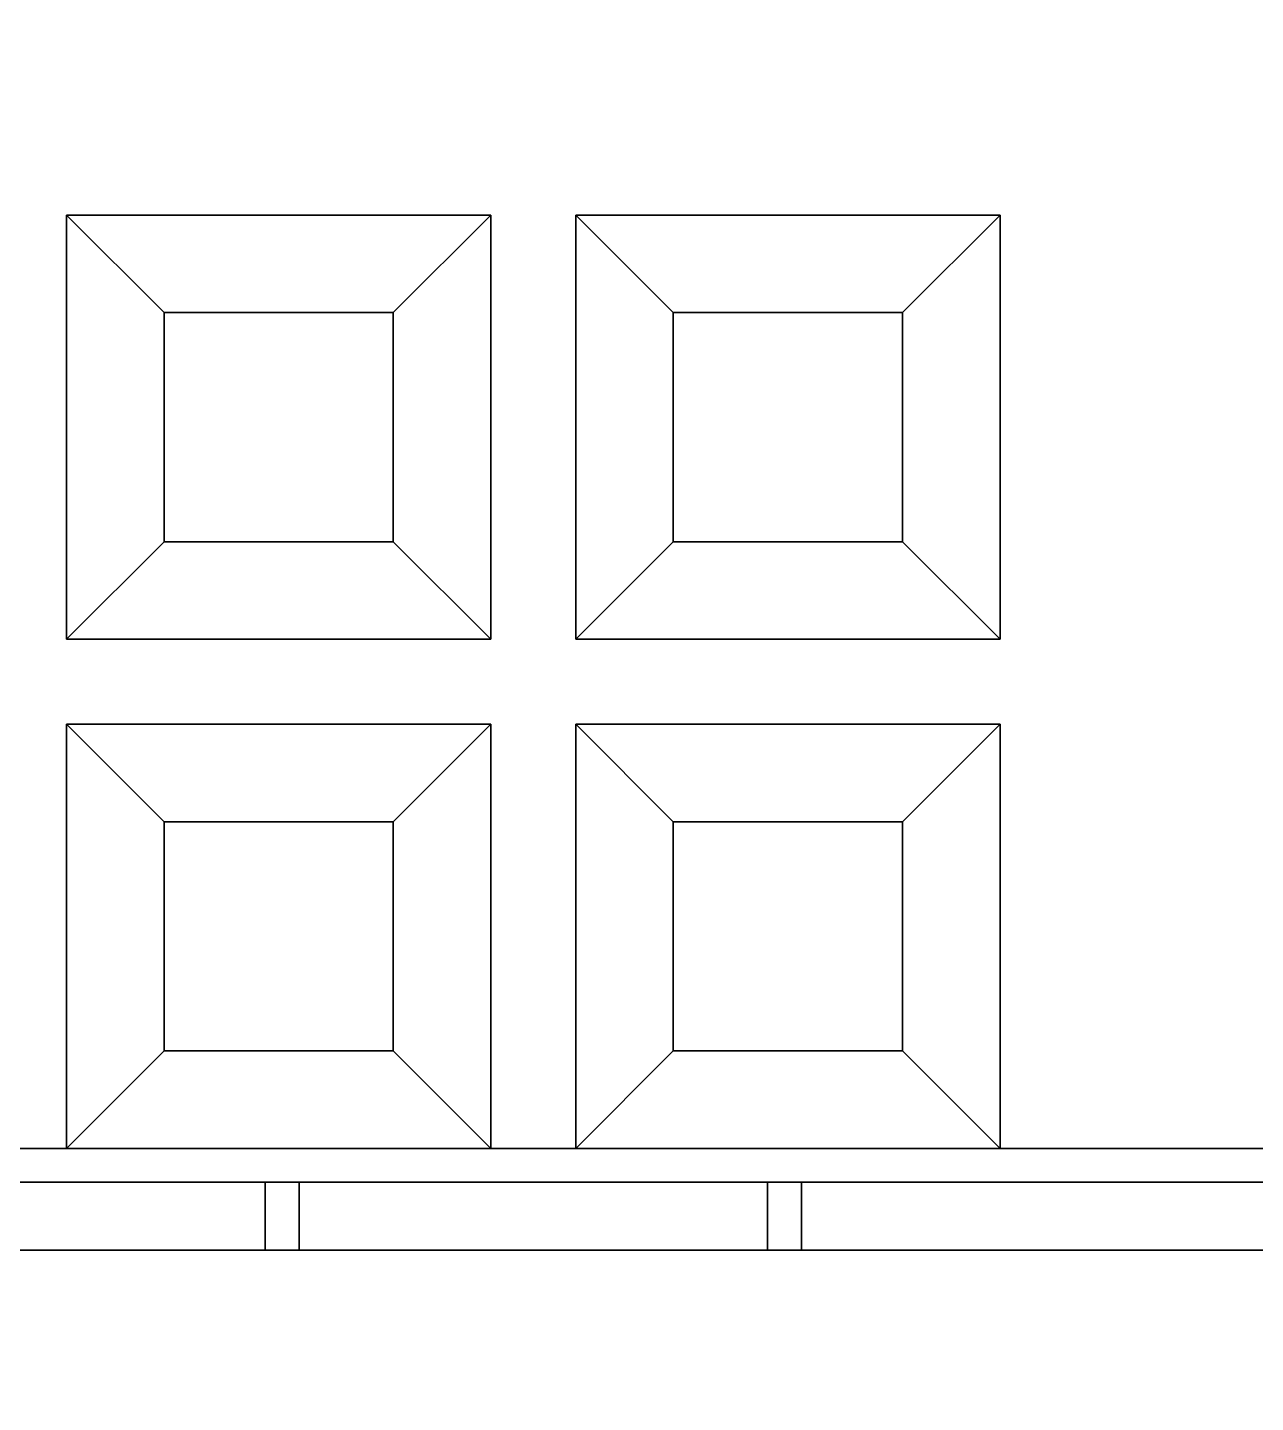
# Model space of a CAD drawing. Header units: millimetres. Extents: x -470 to 15420, y -470 to 3920.
# Drawn here: x 1576 to 1937.8, y -64.9 to 340.2 of the extents above; entities that cross this region are included whole.
import ezdxf

# ---------------------------------------------------------------- set-up
doc = ezdxf.new("R2010")
doc.units = ezdxf.units.MM
for name, color, linetype in [('PIPES_OUTLET', 5, 'Continuous'), ('TANK_MODULE', 8, 'Continuous'), ('TANK_SIDE_PLATE', 9, 'Continuous')]:
    doc.layers.add(name, color=color, linetype=linetype)

# ---------------------------------------------------------------- blocks, each defined once
blk = doc.blocks.new('HALF_CUBE')
at = {"layer": 'TANK_MODULE'}
for points, invisible_edges in [([(-137.5, -137.5, 40), (-290, -137.5, 40), (-290, -290, 40)], 15), ([(-137.5, -137.5, 40), (-290, -290, 40), (-137.5, -290, 40)], 15), ([(-290, -137.5), (-137.5, -137.5), (-137.5, -290)], 15), ([(-290, -137.5), (-137.5, -290), (-290, -290)], 15), ([(-137.5, -137.5, 40), (-137.5, -290, 40), (-12.5, -137.5, 40)], 7), ([(-12.5, -137.5, 40), (-137.5, -290, 40), (-12.5, -290, 40)], 13), ([(-12.5, -137.5), (-12.5, -290), (-137.5, -137.5)], 7), ([(-137.5, -137.5), (-12.5, -290), (-137.5, -290)], 13), ([(-12.5, -137.5, 40), (-12.5, -290, 40), (12.5, -137.5, 40)], 15), ([(12.5, -137.5, 40), (-12.5, -290, 40), (12.5, -290, 40)], 15), ([(12.5, -290), (-12.5, -290), (-12.5, -137.5)], 15), ([(12.5, -290), (-12.5, -137.5), (12.5, -137.5)], 15), ([(12.5, -137.5, 40), (12.5, -290, 40), (137.5, -137.5, 40)], 7), ([(137.5, -137.5, 40), (12.5, -290, 40), (137.5, -290, 40)], 13), ([(137.5, -137.5), (137.5, -290), (12.5, -137.5)], 7), ([(12.5, -137.5), (137.5, -290), (12.5, -290)], 13), ([(290, -137.5, 40), (137.5, -137.5, 40), (137.5, -290, 40)], 15), ([(290, -137.5, 40), (137.5, -290, 40), (290, -290, 40)], 15), ([(137.5, -137.5), (290, -137.5), (290, -290)], 15), ([(137.5, -137.5), (290, -290), (137.5, -290)], 15), ([(-137.5, -290, 40), (-290, -290, 40), (-290, -415, 40)], 13), ([(-137.5, -290, 40), (-290, -415, 40), (-137.5, -415, 40)], 7), ([(-290, -290), (-137.5, -290), (-137.5, -415)], 13), ([(-290, -290), (-137.5, -415), (-290, -415)], 7), ([(-137.5, -290), (-12.5, -290), (-137.5, -290, 40)], 6), ([(-137.5, -290, 40), (-12.5, -290), (-12.5, -290, 40)], 5), ([(-137.5, -415), (-137.5, -290), (-137.5, -415, 40)], 6), ([(-137.5, -415, 40), (-137.5, -290), (-137.5, -290, 40)], 5), ([(-137.5, -415, 40), (-137.5, -290, 40), (-12.5, -415, 40)], 6), ([(-12.5, -415, 40), (-137.5, -290, 40), (-12.5, -290, 40)], 5), ([(-137.5, -415, 40), (-108.75, -318.75, 390), (-137.5, -290, 40)], 5), ([(-108.75, -318.75, 390), (-41.25, -318.75, 390), (-137.5, -290, 40)], 6), ([(-137.5, -290, 40), (-41.25, -318.75, 390), (-12.5, -290, 40)], 5), ([(-41.25, -318.75, 390), (-41.25, -386.25, 390), (-12.5, -290, 40)], 6), ([(-12.5, -290, 40), (-41.25, -386.25, 390), (-12.5, -415, 40)], 5), ([(-12.5, -290), (-12.5, -415), (-12.5, -290, 40)], 6), ([(-12.5, -290, 40), (-12.5, -415), (-12.5, -415, 40)], 5), ([(-12.5, -290, 40), (-12.5, -415, 40), (12.5, -290, 40)], 14), ([(12.5, -290, 40), (-12.5, -415, 40), (12.5, -415, 40)], 7), ([(-12.5, -415), (-12.5, -290), (12.5, -415)], 14), ([(12.5, -415), (-12.5, -290), (12.5, -290)], 7), ([(12.5, -415), (12.5, -290), (12.5, -415, 40)], 6), ([(12.5, -415, 40), (12.5, -290), (12.5, -290, 40)], 5), ([(12.5, -290), (137.5, -290), (12.5, -290, 40)], 6), ([(12.5, -290, 40), (137.5, -290), (137.5, -290, 40)], 5), ([(12.5, -415, 40), (12.5, -290, 40), (137.5, -415, 40)], 6), ([(137.5, -415, 40), (12.5, -290, 40), (137.5, -290, 40)], 5), ([(12.5, -415, 40), (41.25, -318.75, 390), (12.5, -290, 40)], 5), ([(41.25, -318.75, 390), (108.75, -318.75, 390), (12.5, -290, 40)], 6), ([(12.5, -290, 40), (108.75, -318.75, 390), (137.5, -290, 40)], 5), ([(108.75, -318.75, 390), (108.75, -386.25, 390), (137.5, -290, 40)], 6), ([(137.5, -290, 40), (108.75, -386.25, 390), (137.5, -415, 40)], 5), ([(137.5, -290), (137.5, -415), (137.5, -290, 40)], 6), ([(137.5, -290, 40), (137.5, -415), (137.5, -415, 40)], 5), ([(290, -290, 40), (137.5, -290, 40), (137.5, -415, 40)], 13), ([(290, -290, 40), (137.5, -415, 40), (290, -415, 40)], 7), ([(137.5, -290), (290, -290), (290, -415)], 13), ([(137.5, -290), (290, -415), (137.5, -415)], 7), ([(-108.75, -386.25, 390), (-108.75, -318.75, 390), (-137.5, -415, 40)], 6), ([(-41.25, -386.25, 390), (-41.25, -318.75, 390), (-108.75, -386.25, 390)], 6), ([(-108.75, -386.25, 390), (-41.25, -318.75, 390), (-108.75, -318.75, 390)], 5), ([(41.25, -386.25, 390), (41.25, -318.75, 390), (12.5, -415, 40)], 6), ([(108.75, -386.25, 390), (108.75, -318.75, 390), (41.25, -386.25, 390)], 6), ([(41.25, -386.25, 390), (108.75, -318.75, 390), (41.25, -318.75, 390)], 5), ([(-12.5, -415, 40), (-108.75, -386.25, 390), (-137.5, -415, 40)], 5), ([(-41.25, -386.25, 390), (-108.75, -386.25, 390), (-12.5, -415, 40)], 6), ([(137.5, -415, 40), (41.25, -386.25, 390), (12.5, -415, 40)], 5), ([(108.75, -386.25, 390), (41.25, -386.25, 390), (137.5, -415, 40)], 6), ([(-290, -415, 40), (-290, -440, 40), (-137.5, -415, 40)], 15), ([(-137.5, -415, 40), (-290, -440, 40), (-137.5, -440, 40)], 15), ([(-137.5, -415), (-137.5, -440), (-290, -415)], 15), ([(-290, -415), (-137.5, -440), (-290, -440)], 15), ([(-12.5, -415), (-137.5, -415), (-12.5, -415, 40)], 6), ([(-12.5, -415, 40), (-137.5, -415), (-137.5, -415, 40)], 5), ([(-137.5, -415, 40), (-137.5, -440, 40), (-12.5, -415, 40)], 7), ([(-12.5, -415, 40), (-137.5, -440, 40), (-12.5, -440, 40)], 13), ([(-12.5, -415), (-12.5, -440), (-137.5, -415)], 7), ([(-137.5, -415), (-12.5, -440), (-137.5, -440)], 13), ([(-12.5, -415, 40), (-12.5, -440, 40), (12.5, -415, 40)], 15), ([(12.5, -415, 40), (-12.5, -440, 40), (12.5, -440, 40)], 15), ([(12.5, -415), (12.5, -440), (-12.5, -415)], 15), ([(-12.5, -415), (12.5, -440), (-12.5, -440)], 15), ([(137.5, -415), (12.5, -415), (137.5, -415, 40)], 6), ([(137.5, -415, 40), (12.5, -415), (12.5, -415, 40)], 5), ([(12.5, -415, 40), (12.5, -440, 40), (137.5, -415, 40)], 7), ([(137.5, -415, 40), (12.5, -440, 40), (137.5, -440, 40)], 13), ([(137.5, -415), (137.5, -440), (12.5, -415)], 7), ([(12.5, -415), (137.5, -440), (12.5, -440)], 13), ([(290, -415, 40), (137.5, -415, 40), (137.5, -440, 40)], 15), ([(290, -415, 40), (137.5, -440, 40), (290, -440, 40)], 15), ([(137.5, -415), (290, -415), (290, -440)], 15), ([(137.5, -415), (290, -440), (137.5, -440)], 15), ([(-290, -440, 40), (-290, -565, 40), (-137.5, -440, 40)], 14), ([(-137.5, -440, 40), (-290, -565, 40), (-137.5, -565, 40)], 5), ([(-137.5, -440), (-137.5, -565), (-290, -440)], 14), ([(-290, -440), (-137.5, -565), (-290, -565)], 5), ([(-137.5, -565), (-137.5, -440), (-137.5, -565, 40)], 6), ([(-137.5, -565, 40), (-137.5, -440), (-137.5, -440, 40)], 5), ([(-137.5, -440), (-12.5, -440), (-137.5, -440, 40)], 6), ([(-137.5, -440, 40), (-12.5, -440), (-12.5, -440, 40)], 5), ([(-137.5, -565, 40), (-137.5, -440, 40), (-12.5, -565, 40)], 6), ([(-12.5, -565, 40), (-137.5, -440, 40), (-12.5, -440, 40)], 5), ([(-137.5, -565, 40), (-108.75, -468.75, 390), (-137.5, -440, 40)], 5), ([(-108.75, -468.75, 390), (-41.25, -468.75, 390), (-137.5, -440, 40)], 6), ([(-137.5, -440, 40), (-41.25, -468.75, 390), (-12.5, -440, 40)], 5), ([(-41.25, -468.75, 390), (-41.25, -536.25, 390), (-12.5, -440, 40)], 6), ([(-12.5, -440, 40), (-41.25, -536.25, 390), (-12.5, -565, 40)], 5), ([(-12.5, -440), (-12.5, -565), (-12.5, -440, 40)], 6), ([(-12.5, -440, 40), (-12.5, -565), (-12.5, -565, 40)], 5), ([(-12.5, -440, 40), (-12.5, -565, 40), (12.5, -440, 40)], 14), ([(12.5, -440, 40), (-12.5, -565, 40), (12.5, -565, 40)], 5), ([(12.5, -440), (12.5, -565), (-12.5, -440)], 14), ([(-12.5, -440), (12.5, -565), (-12.5, -565)], 5), ([(12.5, -565), (12.5, -440), (12.5, -565, 40)], 6), ([(12.5, -565, 40), (12.5, -440), (12.5, -440, 40)], 5), ([(12.5, -440), (137.5, -440), (12.5, -440, 40)], 6), ([(12.5, -440, 40), (137.5, -440), (137.5, -440, 40)], 5), ([(12.5, -565, 40), (12.5, -440, 40), (137.5, -565, 40)], 6), ([(137.5, -565, 40), (12.5, -440, 40), (137.5, -440, 40)], 5), ([(12.5, -565, 40), (41.25, -468.75, 390), (12.5, -440, 40)], 5), ([(41.25, -468.75, 390), (108.75, -468.75, 390), (12.5, -440, 40)], 6), ([(12.5, -440, 40), (108.75, -468.75, 390), (137.5, -440, 40)], 5), ([(108.75, -468.75, 390), (108.75, -536.25, 390), (137.5, -440, 40)], 6), ([(137.5, -440, 40), (108.75, -536.25, 390), (137.5, -565, 40)], 5), ([(137.5, -440), (137.5, -565), (137.5, -440, 40)], 6), ([(137.5, -440, 40), (137.5, -565), (137.5, -565, 40)], 5), ([(290, -440, 40), (137.5, -440, 40), (137.5, -565, 40)], 13), ([(290, -440, 40), (137.5, -565, 40), (290, -565, 40)], 5), ([(137.5, -440), (290, -440), (290, -565)], 13), ([(137.5, -440), (290, -565), (137.5, -565)], 5), ([(-108.75, -536.25, 390), (-108.75, -468.75, 390), (-137.5, -565, 40)], 6), ([(-41.25, -536.25, 390), (-41.25, -468.75, 390), (-108.75, -536.25, 390)], 6), ([(-108.75, -536.25, 390), (-41.25, -468.75, 390), (-108.75, -468.75, 390)], 5), ([(41.25, -536.25, 390), (41.25, -468.75, 390), (12.5, -565, 40)], 6), ([(108.75, -536.25, 390), (108.75, -468.75, 390), (41.25, -536.25, 390)], 6), ([(41.25, -536.25, 390), (108.75, -468.75, 390), (41.25, -468.75, 390)], 5), ([(-12.5, -565, 40), (-108.75, -536.25, 390), (-137.5, -565, 40)], 5), ([(-41.25, -536.25, 390), (-108.75, -536.25, 390), (-12.5, -565, 40)], 6), ([(137.5, -565, 40), (41.25, -536.25, 390), (12.5, -565, 40)], 5), ([(108.75, -536.25, 390), (41.25, -536.25, 390), (137.5, -565, 40)], 6), ([(-565, -565, 40), (-575, -575, 40), (565, -565, 40)], 7), ([(565, -565, 40), (-575, -575, 40), (575, -575, 40)], 13), ([(-575, -575), (-565, -565), (565, -565)], 13), ([(-575, -575), (565, -565), (575, -575)], 7), ([(565, -565), (-565, -565), (565, -565, 40)], 6), ([(565, -565, 40), (-565, -565), (-565, -565, 40)], 5), ([(-290, -565), (-137.5, -565), (-290, -565, 40)], 6), ([(-290, -565, 40), (-137.5, -565), (-137.5, -565, 40)], 5), ([(-12.5, -565), (12.5, -565), (-12.5, -565, 40)], 6), ([(-12.5, -565, 40), (12.5, -565), (12.5, -565, 40)], 5), ([(137.5, -565), (290, -565), (137.5, -565, 40)], 6), ([(137.5, -565, 40), (290, -565), (290, -565, 40)], 5), ([(-575, -575), (575, -575), (-575, -575, 40)], 6), ([(-575, -575, 40), (575, -575), (575, -575, 40)], 5)]:
    blk.add_3dface(points, dxfattribs=dict(at, invisible_edges=invisible_edges))
blk = doc.blocks.new('HALF_CUBE_UP')
at = {"layer": 'TANK_MODULE'}
for points, invisible_edges in [([(-137.5, -290, 350), (-290, -290, 350), (-290, -137.5, 350)], 15), ([(-137.5, -290, 350), (-290, -137.5, 350), (-137.5, -137.5, 350)], 15), ([(-290, -290, 390), (-137.5, -290, 390), (-137.5, -137.5, 390)], 15), ([(-290, -290, 390), (-137.5, -137.5, 390), (-290, -137.5, 390)], 15), ([(-12.5, -137.5, 350), (-12.5, -290, 350), (-137.5, -137.5, 350)], 7), ([(-137.5, -137.5, 350), (-12.5, -290, 350), (-137.5, -290, 350)], 13), ([(-137.5, -137.5, 390), (-137.5, -290, 390), (-12.5, -137.5, 390)], 7), ([(-12.5, -137.5, 390), (-137.5, -290, 390), (-12.5, -290, 390)], 13), ([(12.5, -137.5, 350), (12.5, -290, 350), (-12.5, -137.5, 350)], 15), ([(-12.5, -137.5, 350), (12.5, -290, 350), (-12.5, -290, 350)], 15), ([(-12.5, -290, 390), (12.5, -290, 390), (12.5, -137.5, 390)], 15), ([(-12.5, -290, 390), (12.5, -137.5, 390), (-12.5, -137.5, 390)], 15), ([(137.5, -137.5, 350), (137.5, -290, 350), (12.5, -137.5, 350)], 7), ([(12.5, -137.5, 350), (137.5, -290, 350), (12.5, -290, 350)], 13), ([(12.5, -137.5, 390), (12.5, -290, 390), (137.5, -137.5, 390)], 7), ([(137.5, -137.5, 390), (12.5, -290, 390), (137.5, -290, 390)], 13), ([(290, -290, 350), (137.5, -290, 350), (137.5, -137.5, 350)], 15), ([(290, -290, 350), (137.5, -137.5, 350), (290, -137.5, 350)], 15), ([(137.5, -290, 390), (290, -290, 390), (290, -137.5, 390)], 15), ([(137.5, -290, 390), (290, -137.5, 390), (137.5, -137.5, 390)], 15), ([(-290, -415, 350), (-290, -290, 350), (-137.5, -415, 350)], 14), ([(-137.5, -415, 350), (-290, -290, 350), (-137.5, -290, 350)], 7), ([(-290, -415, 390), (-137.5, -290, 390), (-290, -290, 390)], 7), ([(-137.5, -415, 390), (-137.5, -290, 390), (-290, -415, 390)], 14), ([(-12.5, -290, 390), (-137.5, -290, 390), (-12.5, -290, 350)], 6), ([(-12.5, -290, 350), (-137.5, -290, 390), (-137.5, -290, 350)], 5), ([(-137.5, -290, 390), (-137.5, -415, 390), (-137.5, -290, 350)], 6), ([(-137.5, -290, 350), (-137.5, -415, 390), (-137.5, -415, 350)], 5), ([(-137.5, -290, 350), (-137.5, -415, 350), (-12.5, -290, 350)], 6), ([(-12.5, -290, 350), (-137.5, -415, 350), (-12.5, -415, 350)], 5), ([(-12.5, -290, 350), (-108.75, -318.75), (-137.5, -290, 350)], 5), ([(-108.75, -318.75), (-108.75, -386.25), (-137.5, -290, 350)], 6), ([(-137.5, -290, 350), (-108.75, -386.25), (-137.5, -415, 350)], 5), ([(-41.25, -318.75), (-108.75, -318.75), (-12.5, -290, 350)], 6), ([(-12.5, -415, 350), (-41.25, -318.75), (-12.5, -290, 350)], 5), ([(-12.5, -415, 390), (-12.5, -290, 390), (-12.5, -415, 350)], 6), ([(-12.5, -415, 350), (-12.5, -290, 390), (-12.5, -290, 350)], 5), ([(12.5, -290, 350), (12.5, -415, 350), (-12.5, -290, 350)], 14), ([(-12.5, -290, 350), (12.5, -415, 350), (-12.5, -415, 350)], 7), ([(12.5, -415, 390), (12.5, -290, 390), (-12.5, -415, 390)], 14), ([(-12.5, -415, 390), (12.5, -290, 390), (-12.5, -290, 390)], 7), ([(137.5, -290, 390), (12.5, -290, 390), (137.5, -290, 350)], 6), ([(137.5, -290, 350), (12.5, -290, 390), (12.5, -290, 350)], 5), ([(12.5, -290, 390), (12.5, -415, 390), (12.5, -290, 350)], 6), ([(12.5, -290, 350), (12.5, -415, 390), (12.5, -415, 350)], 5), ([(12.5, -290, 350), (12.5, -415, 350), (137.5, -290, 350)], 6), ([(137.5, -290, 350), (12.5, -415, 350), (137.5, -415, 350)], 5), ([(137.5, -290, 350), (41.25, -318.75), (12.5, -290, 350)], 5), ([(41.25, -318.75), (41.25, -386.25), (12.5, -290, 350)], 6), ([(12.5, -290, 350), (41.25, -386.25), (12.5, -415, 350)], 5), ([(108.75, -318.75), (41.25, -318.75), (137.5, -290, 350)], 6), ([(137.5, -415, 350), (108.75, -318.75), (137.5, -290, 350)], 5), ([(137.5, -415, 390), (137.5, -290, 390), (137.5, -415, 350)], 6), ([(137.5, -415, 350), (137.5, -290, 390), (137.5, -290, 350)], 5), ([(290, -415, 350), (137.5, -415, 350), (137.5, -290, 350)], 13), ([(290, -415, 350), (137.5, -290, 350), (290, -290, 350)], 7), ([(137.5, -415, 390), (290, -415, 390), (290, -290, 390)], 13), ([(137.5, -415, 390), (290, -290, 390), (137.5, -290, 390)], 7), ([(-41.25, -318.75), (-41.25, -386.25), (-108.75, -318.75)], 6), ([(-108.75, -318.75), (-41.25, -386.25), (-108.75, -386.25)], 5), ([(-41.25, -386.25), (-41.25, -318.75), (-12.5, -415, 350)], 6), ([(108.75, -318.75), (108.75, -386.25), (41.25, -318.75)], 6), ([(41.25, -318.75), (108.75, -386.25), (41.25, -386.25)], 5), ([(108.75, -386.25), (108.75, -318.75), (137.5, -415, 350)], 6), ([(-108.75, -386.25), (-41.25, -386.25), (-137.5, -415, 350)], 6), ([(-137.5, -415, 350), (-41.25, -386.25), (-12.5, -415, 350)], 5), ([(41.25, -386.25), (108.75, -386.25), (12.5, -415, 350)], 6), ([(12.5, -415, 350), (108.75, -386.25), (137.5, -415, 350)], 5), ([(-137.5, -415, 350), (-137.5, -440, 350), (-290, -415, 350)], 15), ([(-290, -415, 350), (-137.5, -440, 350), (-290, -440, 350)], 15), ([(-137.5, -440, 390), (-137.5, -415, 390), (-290, -440, 390)], 15), ([(-290, -440, 390), (-137.5, -415, 390), (-290, -415, 390)], 15), ([(-137.5, -415, 390), (-12.5, -415, 390), (-137.5, -415, 350)], 6), ([(-137.5, -415, 350), (-12.5, -415, 390), (-12.5, -415, 350)], 5), ([(-12.5, -415, 350), (-12.5, -440, 350), (-137.5, -415, 350)], 7), ([(-137.5, -415, 350), (-12.5, -440, 350), (-137.5, -440, 350)], 13), ([(-12.5, -440, 390), (-12.5, -415, 390), (-137.5, -440, 390)], 7), ([(-137.5, -440, 390), (-12.5, -415, 390), (-137.5, -415, 390)], 13), ([(12.5, -415, 350), (12.5, -440, 350), (-12.5, -415, 350)], 15), ([(-12.5, -415, 350), (12.5, -440, 350), (-12.5, -440, 350)], 15), ([(12.5, -440, 390), (12.5, -415, 390), (-12.5, -440, 390)], 15), ([(-12.5, -440, 390), (12.5, -415, 390), (-12.5, -415, 390)], 15), ([(12.5, -415, 390), (137.5, -415, 390), (12.5, -415, 350)], 6), ([(12.5, -415, 350), (137.5, -415, 390), (137.5, -415, 350)], 5), ([(137.5, -415, 350), (137.5, -440, 350), (12.5, -415, 350)], 7), ([(12.5, -415, 350), (137.5, -440, 350), (12.5, -440, 350)], 13), ([(137.5, -440, 390), (137.5, -415, 390), (12.5, -440, 390)], 7), ([(12.5, -440, 390), (137.5, -415, 390), (12.5, -415, 390)], 13), ([(290, -440, 350), (137.5, -440, 350), (137.5, -415, 350)], 15), ([(290, -440, 350), (137.5, -415, 350), (290, -415, 350)], 15), ([(137.5, -440, 390), (290, -440, 390), (290, -415, 390)], 15), ([(137.5, -440, 390), (290, -415, 390), (137.5, -415, 390)], 15), ([(-137.5, -440, 350), (-137.5, -565, 350), (-290, -440, 350)], 14), ([(-290, -440, 350), (-137.5, -565, 350), (-290, -565, 350)], 5), ([(-290, -440, 390), (-290, -565, 390), (-137.5, -440, 390)], 14), ([(-137.5, -440, 390), (-290, -565, 390), (-137.5, -565, 390)], 5), ([(-12.5, -440, 390), (-137.5, -440, 390), (-12.5, -440, 350)], 6), ([(-12.5, -440, 350), (-137.5, -440, 390), (-137.5, -440, 350)], 5), ([(-137.5, -440, 390), (-137.5, -565, 390), (-137.5, -440, 350)], 6), ([(-137.5, -440, 350), (-137.5, -565, 390), (-137.5, -565, 350)], 5), ([(-137.5, -440, 350), (-137.5, -565, 350), (-12.5, -440, 350)], 6), ([(-12.5, -440, 350), (-137.5, -565, 350), (-12.5, -565, 350)], 5), ([(-12.5, -440, 350), (-108.75, -468.75), (-137.5, -440, 350)], 5), ([(-108.75, -468.75), (-108.75, -536.25), (-137.5, -440, 350)], 6), ([(-137.5, -440, 350), (-108.75, -536.25), (-137.5, -565, 350)], 5), ([(-41.25, -468.75), (-108.75, -468.75), (-12.5, -440, 350)], 6), ([(-12.5, -565, 350), (-41.25, -468.75), (-12.5, -440, 350)], 5), ([(-12.5, -565, 390), (-12.5, -440, 390), (-12.5, -565, 350)], 6), ([(-12.5, -565, 350), (-12.5, -440, 390), (-12.5, -440, 350)], 5), ([(12.5, -440, 350), (12.5, -565, 350), (-12.5, -440, 350)], 14), ([(-12.5, -440, 350), (12.5, -565, 350), (-12.5, -565, 350)], 5), ([(-12.5, -440, 390), (-12.5, -565, 390), (12.5, -440, 390)], 14), ([(12.5, -440, 390), (-12.5, -565, 390), (12.5, -565, 390)], 5), ([(137.5, -440, 390), (12.5, -440, 390), (137.5, -440, 350)], 6), ([(137.5, -440, 350), (12.5, -440, 390), (12.5, -440, 350)], 5), ([(12.5, -440, 390), (12.5, -565, 390), (12.5, -440, 350)], 6), ([(12.5, -440, 350), (12.5, -565, 390), (12.5, -565, 350)], 5), ([(12.5, -440, 350), (12.5, -565, 350), (137.5, -440, 350)], 6), ([(137.5, -440, 350), (12.5, -565, 350), (137.5, -565, 350)], 5), ([(137.5, -440, 350), (41.25, -468.75), (12.5, -440, 350)], 5), ([(41.25, -468.75), (41.25, -536.25), (12.5, -440, 350)], 6), ([(12.5, -440, 350), (41.25, -536.25), (12.5, -565, 350)], 5), ([(108.75, -468.75), (41.25, -468.75), (137.5, -440, 350)], 6), ([(137.5, -565, 350), (108.75, -468.75), (137.5, -440, 350)], 5), ([(137.5, -565, 390), (137.5, -440, 390), (137.5, -565, 350)], 6), ([(137.5, -565, 350), (137.5, -440, 390), (137.5, -440, 350)], 5), ([(137.5, -565, 350), (137.5, -440, 350), (290, -565, 350)], 6), ([(290, -565, 350), (137.5, -440, 350), (290, -440, 350)], 7), ([(137.5, -565, 390), (290, -440, 390), (137.5, -440, 390)], 7), ([(137.5, -565, 390), (290, -565, 390), (290, -440, 390)], 12), ([(-41.25, -468.75), (-41.25, -536.25), (-108.75, -468.75)], 6), ([(-108.75, -468.75), (-41.25, -536.25), (-108.75, -536.25)], 5), ([(-41.25, -536.25), (-41.25, -468.75), (-12.5, -565, 350)], 6), ([(108.75, -468.75), (108.75, -536.25), (41.25, -468.75)], 6), ([(41.25, -468.75), (108.75, -536.25), (41.25, -536.25)], 5), ([(108.75, -536.25), (108.75, -468.75), (137.5, -565, 350)], 6), ([(-108.75, -536.25), (-41.25, -536.25), (-137.5, -565, 350)], 6), ([(-137.5, -565, 350), (-41.25, -536.25), (-12.5, -565, 350)], 5), ([(41.25, -536.25), (108.75, -536.25), (12.5, -565, 350)], 6), ([(12.5, -565, 350), (108.75, -536.25), (137.5, -565, 350)], 5), ([(565, -565, 350), (-575, -575, 350), (-565, -565, 350)], 7), ([(-575, -575, 350), (565, -565, 350), (575, -575, 350)], 7), ([(-565, -565, 390), (-575, -575, 390), (565, -565, 390)], 7), ([(565, -565, 390), (-575, -575, 390), (575, -575, 390)], 13), ([(-565, -565, 390), (565, -565, 390), (-565, -565, 350)], 6), ([(-565, -565, 350), (565, -565, 390), (565, -565, 350)], 5), ([(-137.5, -565, 390), (-290, -565, 390), (-137.5, -565, 350)], 6), ([(-137.5, -565, 350), (-290, -565, 390), (-290, -565, 350)], 5), ([(12.5, -565, 390), (-12.5, -565, 390), (12.5, -565, 350)], 6), ([(12.5, -565, 350), (-12.5, -565, 390), (-12.5, -565, 350)], 5), ([(290, -565, 390), (137.5, -565, 390), (290, -565, 350)], 6), ([(290, -565, 350), (137.5, -565, 390), (137.5, -565, 350)], 5), ([(575, -575, 390), (-575, -575, 390), (575, -575, 350)], 6), ([(575, -575, 350), (-575, -575, 390), (-575, -575, 350)], 5)]:
    blk.add_3dface(points, dxfattribs=dict(at, invisible_edges=invisible_edges))
blk = doc.blocks.new('SIDE_PLATE')
at = {"layer": 'TANK_SIDE_PLATE'}
for points, invisible_edges in [([(-574, 0), (69, 0, 40), (574, 0)], 7), ([(574, 0, 778), (-69, 0, 738), (-574, 0, 778)], 7), ([(-574, 0, 778), (-69, 0, 738), (-79, 0, 738)], 15), ([(-574, 0, 778), (-79, 0, 738), (-304, 0, 738)], 13), ([(69, 0, 40), (-574, 0), (-69, 0, 40)], 7), ([(-69, 0, 40), (-574, 0), (-79, 0, 40)], 15), ([(-574, 0), (-304, 0, 40), (-79, 0, 40)], 13), ([(-574, 0), (574, 0), (-574, -20)], 6), ([(-574, -20), (574, 0), (574, -20)], 5), ([(574, 0, 778), (-574, 0, 778), (574, -20, 778)], 6), ([(574, -20, 778), (-574, 0, 778), (-574, -20, 778)], 5), ([(-79, 0, 40), (-304, 0, 40), (-79, -20, 40)], 6), ([(-79, -20, 40), (-304, 0, 40), (-304, -20, 40)], 5), ([(-304, 0, 738), (-79, 0, 738), (-304, -20, 738)], 6), ([(-304, -20, 738), (-79, 0, 738), (-79, -20, 738)], 5), ([(-69, 0, 40), (-79, 0, 40), (-69, 0, 738)], 7), ([(-69, 0, 738), (-79, 0, 40), (-79, 0, 738)], 13), ([(-79, 0, 738), (-79, 0, 40), (-79, -20, 738)], 6), ([(-79, -20, 738), (-79, 0, 40), (-79, -20, 40)], 5), ([(574, 0, 778), (69, 0, 738), (-69, 0, 738)], 13), ([(-69, 0, 40), (-69, 0, 738), (-69, -20, 40)], 6), ([(-69, -20, 40), (-69, 0, 738), (-69, -20, 738)], 5), ([(69, 0, 40), (-69, 0, 40), (69, -20, 40)], 6), ([(69, -20, 40), (-69, 0, 40), (-69, -20, 40)], 5), ([(-69, 0, 738), (69, 0, 738), (-69, -20, 738)], 6), ([(-69, -20, 738), (69, 0, 738), (69, -20, 738)], 5), ([(69, 0, 738), (69, 0, 40), (69, -20, 738)], 6), ([(69, -20, 738), (69, 0, 40), (69, -20, 40)], 5), ([(574, 0), (69, 0, 40), (79, 0, 40)], 15), ([(79, 0, 40), (69, 0, 40), (79, 0, 738)], 7), ([(79, 0, 738), (69, 0, 40), (69, 0, 738)], 13), ([(79, 0, 738), (69, 0, 738), (574, 0, 778)], 15), ([(79, 0, 738), (304, 0, 738), (79, -20, 738)], 6), ([(79, -20, 738), (304, 0, 738), (304, -20, 738)], 5), ([(79, 0, 40), (79, 0, 738), (79, -20, 40)], 6), ([(79, -20, 40), (79, 0, 738), (79, -20, 738)], 5), ([(304, 0, 40), (79, 0, 40), (304, -20, 40)], 6), ([(304, -20, 40), (79, 0, 40), (79, -20, 40)], 5), ([(574, 0), (79, 0, 40), (304, 0, 40)], 13), ([(79, 0, 738), (574, 0, 778), (304, 0, 738)], 7), ([(-69, -20, 40), (-79, -20, 40), (-574, -20)], 15), ([(-574, -20), (-79, -20, 40), (-304, -20, 40)], 13), ([(-574, -20, 778), (-304, -20, 738), (-79, -20, 738)], 13), ([(-574, -20, 778), (-79, -20, 738), (-69, -20, 738)], 15), ([(-69, -20, 738), (69, -20, 738), (-574, -20, 778)], 14), ([(-574, -20, 778), (69, -20, 738), (574, -20, 778)], 7), ([(-574, -20), (574, -20), (-69, -20, 40)], 14), ([(-69, -20, 738), (-79, -20, 738), (-69, -20, 40)], 7), ([(-69, -20, 40), (-79, -20, 738), (-79, -20, 40)], 13), ([(-69, -20, 40), (574, -20), (69, -20, 40)], 7), ([(69, -20, 40), (574, -20), (79, -20, 40)], 15), ([(69, -20, 40), (79, -20, 40), (69, -20, 738)], 7), ([(69, -20, 738), (79, -20, 40), (79, -20, 738)], 13), ([(69, -20, 738), (79, -20, 738), (574, -20, 778)], 15), ([(574, -20, 778), (79, -20, 738), (304, -20, 738)], 13), ([(574, -20), (304, -20, 40), (79, -20, 40)], 13)]:
    blk.add_3dface(points, dxfattribs=dict(at, invisible_edges=invisible_edges))
blk = doc.blocks.new('PIPE_OUTLET_150')
at = {"layer": 'PIPES_OUTLET', "invisible_edges": 10}
for points in [[(0, 75), (0, 73.56, 14.63), (470, 73.56, 14.63), (470, 75)], [(0, 75), (0, 73.56, 14.63), (0, 67.67, 13.46), (0, 69)], [(0, 73.56, -14.63), (0, 75), (470, 75), (470, 73.56, -14.63)], [(0, 73.56, -14.63), (0, 75), (0, 69), (0, 67.67, -13.46)], [(0, 73.56, 14.63), (0, 69.29, 28.7), (470, 69.29, 28.7), (470, 73.56, 14.63)], [(0, 73.56, 14.63), (0, 69.29, 28.7), (0, 63.75, 26.41), (0, 67.67, 13.46)], [(0, 69.29, -28.7), (0, 73.56, -14.63), (470, 73.56, -14.63), (470, 69.29, -28.7)], [(0, 69.29, -28.7), (0, 73.56, -14.63), (0, 67.67, -13.46), (0, 63.75, -26.41)], [(0, 69.29, 28.7), (0, 62.36, 41.67), (470, 62.36, 41.67), (470, 69.29, 28.7)], [(0, 69.29, 28.7), (0, 62.36, 41.67), (0, 57.37, 38.33), (0, 63.75, 26.41)], [(0, 62.36, -41.67), (0, 69.29, -28.7), (470, 69.29, -28.7), (470, 62.36, -41.67)], [(0, 62.36, -41.67), (0, 69.29, -28.7), (0, 63.75, -26.41), (0, 57.37, -38.33)], [(0, 69), (0, 67.67, 13.46), (470, 67.67, 13.46), (470, 69)], [(0, 67.67, -13.46), (0, 69), (470, 69), (470, 67.67, -13.46)], [(0, 67.67, 13.46), (0, 63.75, 26.41), (470, 63.75, 26.41), (470, 67.67, 13.46)], [(0, 63.75, -26.41), (0, 67.67, -13.46), (470, 67.67, -13.46), (470, 63.75, -26.41)], [(0, 63.75, 26.41), (0, 57.37, 38.33), (470, 57.37, 38.33), (470, 63.75, 26.41)], [(0, 57.37, -38.33), (0, 63.75, -26.41), (470, 63.75, -26.41), (470, 57.37, -38.33)], [(0, 62.36, 41.67), (0, 53.03, 53.03), (470, 53.03, 53.03), (470, 62.36, 41.67)], [(0, 62.36, 41.67), (0, 53.03, 53.03), (0, 48.79, 48.79), (0, 57.37, 38.33)], [(0, 53.03, -53.03), (0, 62.36, -41.67), (470, 62.36, -41.67), (470, 53.03, -53.03)], [(0, 53.03, -53.03), (0, 62.36, -41.67), (0, 57.37, -38.33), (0, 48.79, -48.79)], [(0, 57.37, 38.33), (0, 48.79, 48.79), (470, 48.79, 48.79), (470, 57.37, 38.33)], [(0, 48.79, -48.79), (0, 57.37, -38.33), (470, 57.37, -38.33), (470, 48.79, -48.79)], [(0, 53.03, 53.03), (0, 41.67, 62.36), (470, 41.67, 62.36), (470, 53.03, 53.03)], [(0, 53.03, 53.03), (0, 41.67, 62.36), (0, 38.33, 57.37), (0, 48.79, 48.79)], [(0, 41.67, -62.36), (0, 53.03, -53.03), (470, 53.03, -53.03), (470, 41.67, -62.36)], [(0, 41.67, -62.36), (0, 53.03, -53.03), (0, 48.79, -48.79), (0, 38.33, -57.37)], [(0, 48.79, 48.79), (0, 38.33, 57.37), (470, 38.33, 57.37), (470, 48.79, 48.79)], [(0, 38.33, -57.37), (0, 48.79, -48.79), (470, 48.79, -48.79), (470, 38.33, -57.37)], [(0, 41.67, 62.36), (0, 28.7, 69.29), (470, 28.7, 69.29), (470, 41.67, 62.36)], [(0, 41.67, 62.36), (0, 28.7, 69.29), (0, 26.41, 63.75), (0, 38.33, 57.37)], [(0, 28.7, -69.29), (0, 41.67, -62.36), (470, 41.67, -62.36), (470, 28.7, -69.29)], [(0, 28.7, -69.29), (0, 41.67, -62.36), (0, 38.33, -57.37), (0, 26.41, -63.75)], [(0, 38.33, 57.37), (0, 26.41, 63.75), (470, 26.41, 63.75), (470, 38.33, 57.37)], [(0, 26.41, -63.75), (0, 38.33, -57.37), (470, 38.33, -57.37), (470, 26.41, -63.75)], [(0, 28.7, 69.29), (0, 14.63, 73.56), (470, 14.63, 73.56), (470, 28.7, 69.29)], [(0, 28.7, 69.29), (0, 14.63, 73.56), (0, 13.46, 67.67), (0, 26.41, 63.75)], [(0, 14.63, -73.56), (0, 28.7, -69.29), (470, 28.7, -69.29), (470, 14.63, -73.56)], [(0, 14.63, -73.56), (0, 28.7, -69.29), (0, 26.41, -63.75), (0, 13.46, -67.67)], [(0, 26.41, 63.75), (0, 13.46, 67.67), (470, 13.46, 67.67), (470, 26.41, 63.75)], [(0, 13.46, -67.67), (0, 26.41, -63.75), (470, 26.41, -63.75), (470, 13.46, -67.67)], [(0, 14.63, 73.56), (0, 0, 75), (470, 0, 75), (470, 14.63, 73.56)], [(0, 14.63, 73.56), (0, 0, 75), (0, 0, 69), (0, 13.46, 67.67)], [(0, 0, -75), (0, 14.63, -73.56), (470, 14.63, -73.56), (470, 0, -75)], [(0, 0, -75), (0, 14.63, -73.56), (0, 13.46, -67.67), (0, 0, -69)], [(0, 13.46, 67.67), (0, 0, 69), (470, 0, 69), (470, 13.46, 67.67)], [(0, 0, -69), (0, 13.46, -67.67), (470, 13.46, -67.67), (470, 0, -69)], [(0, 0, 75), (0, -14.63, 73.56), (470, -14.63, 73.56), (470, 0, 75)], [(0, 0, 69), (0, -13.46, 67.67), (470, -13.46, 67.67), (470, 0, 69)], [(0, 0, 75), (0, -14.63, 73.56), (0, -13.46, 67.67), (0, 0, 69)], [(0, -14.63, -73.56), (0, 0, -75), (470, 0, -75), (470, -14.63, -73.56)], [(0, -13.46, -67.67), (0, 0, -69), (470, 0, -69), (470, -13.46, -67.67)], [(0, -14.63, -73.56), (0, 0, -75), (0, 0, -69), (0, -13.46, -67.67)], [(0, -13.46, 67.67), (0, -26.41, 63.75), (470, -26.41, 63.75), (470, -13.46, 67.67)], [(0, -14.63, 73.56), (0, -28.7, 69.29), (0, -26.41, 63.75), (0, -13.46, 67.67)], [(0, -26.41, -63.75), (0, -13.46, -67.67), (470, -13.46, -67.67), (470, -26.41, -63.75)], [(0, -28.7, -69.29), (0, -14.63, -73.56), (0, -13.46, -67.67), (0, -26.41, -63.75)], [(0, -14.63, 73.56), (0, -28.7, 69.29), (470, -28.7, 69.29), (470, -14.63, 73.56)], [(0, -28.7, -69.29), (0, -14.63, -73.56), (470, -14.63, -73.56), (470, -28.7, -69.29)], [(0, -26.41, 63.75), (0, -38.33, 57.37), (470, -38.33, 57.37), (470, -26.41, 63.75)], [(0, -28.7, 69.29), (0, -41.67, 62.36), (0, -38.33, 57.37), (0, -26.41, 63.75)], [(0, -38.33, -57.37), (0, -26.41, -63.75), (470, -26.41, -63.75), (470, -38.33, -57.37)], [(0, -41.67, -62.36), (0, -28.7, -69.29), (0, -26.41, -63.75), (0, -38.33, -57.37)], [(0, -28.7, 69.29), (0, -41.67, 62.36), (470, -41.67, 62.36), (470, -28.7, 69.29)], [(0, -41.67, -62.36), (0, -28.7, -69.29), (470, -28.7, -69.29), (470, -41.67, -62.36)], [(0, -38.33, 57.37), (0, -48.79, 48.79), (470, -48.79, 48.79), (470, -38.33, 57.37)], [(0, -41.67, 62.36), (0, -53.03, 53.03), (0, -48.79, 48.79), (0, -38.33, 57.37)], [(0, -48.79, -48.79), (0, -38.33, -57.37), (470, -38.33, -57.37), (470, -48.79, -48.79)], [(0, -53.03, -53.03), (0, -41.67, -62.36), (0, -38.33, -57.37), (0, -48.79, -48.79)], [(0, -41.67, 62.36), (0, -53.03, 53.03), (470, -53.03, 53.03), (470, -41.67, 62.36)], [(0, -53.03, -53.03), (0, -41.67, -62.36), (470, -41.67, -62.36), (470, -53.03, -53.03)], [(0, -48.79, 48.79), (0, -57.37, 38.33), (470, -57.37, 38.33), (470, -48.79, 48.79)], [(0, -53.03, 53.03), (0, -62.36, 41.67), (0, -57.37, 38.33), (0, -48.79, 48.79)], [(0, -57.37, -38.33), (0, -48.79, -48.79), (470, -48.79, -48.79), (470, -57.37, -38.33)], [(0, -62.36, -41.67), (0, -53.03, -53.03), (0, -48.79, -48.79), (0, -57.37, -38.33)], [(0, -53.03, 53.03), (0, -62.36, 41.67), (470, -62.36, 41.67), (470, -53.03, 53.03)], [(0, -62.36, -41.67), (0, -53.03, -53.03), (470, -53.03, -53.03), (470, -62.36, -41.67)], [(0, -57.37, 38.33), (0, -63.75, 26.41), (470, -63.75, 26.41), (470, -57.37, 38.33)], [(0, -62.36, 41.67), (0, -69.29, 28.7), (0, -63.75, 26.41), (0, -57.37, 38.33)], [(0, -63.75, -26.41), (0, -57.37, -38.33), (470, -57.37, -38.33), (470, -63.75, -26.41)], [(0, -69.29, -28.7), (0, -62.36, -41.67), (0, -57.37, -38.33), (0, -63.75, -26.41)], [(0, -62.36, 41.67), (0, -69.29, 28.7), (470, -69.29, 28.7), (470, -62.36, 41.67)], [(0, -69.29, -28.7), (0, -62.36, -41.67), (470, -62.36, -41.67), (470, -69.29, -28.7)], [(0, -63.75, 26.41), (0, -67.67, 13.46), (470, -67.67, 13.46), (470, -63.75, 26.41)], [(0, -69.29, 28.7), (0, -73.56, 14.63), (0, -67.67, 13.46), (0, -63.75, 26.41)], [(0, -67.67, -13.46), (0, -63.75, -26.41), (470, -63.75, -26.41), (470, -67.67, -13.46)], [(0, -73.56, -14.63), (0, -69.29, -28.7), (0, -63.75, -26.41), (0, -67.67, -13.46)], [(0, -67.67, 13.46), (0, -69), (470, -69), (470, -67.67, 13.46)], [(0, -73.56, 14.63), (0, -75), (0, -69), (0, -67.67, 13.46)], [(0, -69), (0, -67.67, -13.46), (470, -67.67, -13.46), (470, -69)], [(0, -75), (0, -73.56, -14.63), (0, -67.67, -13.46), (0, -69)], [(0, -69.29, 28.7), (0, -73.56, 14.63), (470, -73.56, 14.63), (470, -69.29, 28.7)], [(0, -73.56, -14.63), (0, -69.29, -28.7), (470, -69.29, -28.7), (470, -73.56, -14.63)], [(0, -73.56, 14.63), (0, -75), (470, -75), (470, -73.56, 14.63)], [(0, -75), (0, -73.56, -14.63), (470, -73.56, -14.63), (470, -75)]]:
    blk.add_3dface(points, dxfattribs=at)

msp = doc.modelspace()

# ---------------------------------------------------------------- block references
at = {"layer": 'PIPES_OUTLET', "rotation": 270}
msp.add_blockref('PIPE_OUTLET_150', (1709.62, 0, 75), dxfattribs=at)
at = {"layer": 'TANK_MODULE'}
for name, p in [('HALF_CUBE', (1725, 575)), ('HALF_CUBE_UP', (1725, 575, 390)), ('HALF_CUBE', (1725, 575, 780)), ('HALF_CUBE_UP', (1725, 575, 1170))]:
    msp.add_blockref(name, p, dxfattribs=at)
at = {"layer": 'TANK_SIDE_PLATE'}
for p in [(1725, 0), (1725, 0, 780)]:
    msp.add_blockref('SIDE_PLATE', p, dxfattribs=at)

doc.saveas('drawing.dxf')
